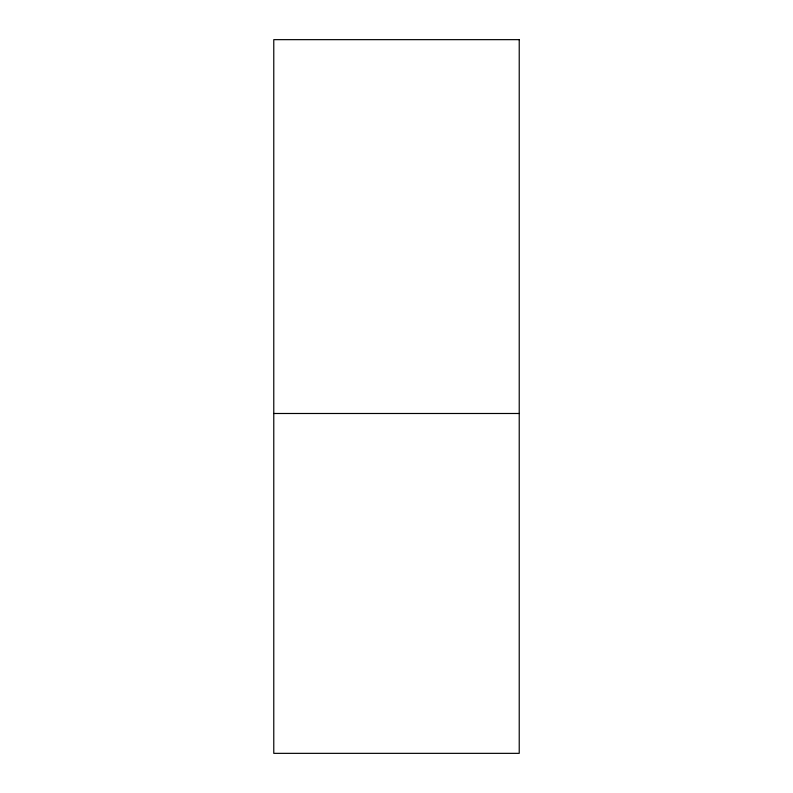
<?xml version="1.0" encoding="UTF-8"?>
<svg xmlns="http://www.w3.org/2000/svg" width="793" height="793" viewBox="0 0 793 793"><rect width="100%" height="100%" fill="white"/><g stroke="black" fill="none" stroke-linecap="round" stroke-linejoin="round"><path stroke-width="1.19" d="M273.773 413.49L519.227 413.49M519.227 39.65L273.773 39.65L273.773 753.35L519.227 753.35L519.227 39.65"/></g></svg>
